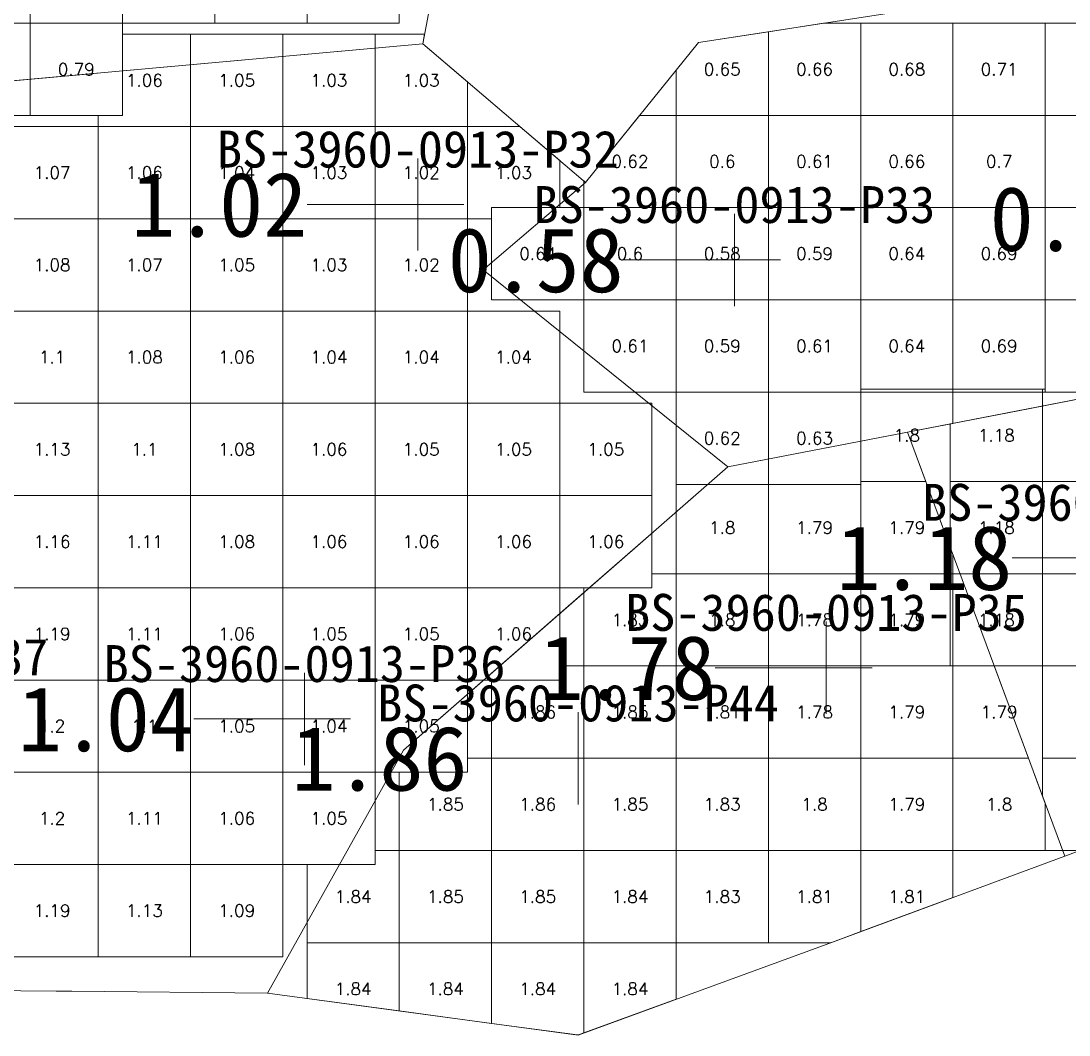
# Model space of a CAD drawing. Header units: inches. Extents: x 469941 to 470089, y 4349675 to 4349818.
# Drawn here: x 469972.74 to 469984.1, y 4349685.53 to 4349696.53 of the extents above; entities that cross this region are included whole.
import ezdxf
from ezdxf.enums import TextEntityAlignment as Align

# ---------------------------------------------------------------- set-up
doc = ezdxf.new("R2010")
doc.units = ezdxf.units.IN
doc.header["$MEASUREMENT"] = 0
for name, color, linetype, lineweight in [('0.500-1.000', 7, 'Continuous', 0), ('1.000-1.500', 7, 'Continuous', 0), ('1.500-3.000', 7, 'Continuous', 0), ('孔口文字', 7, 'Continuous', 0), ('点', 7, 'Continuous', 0), ('爆区方格网', 7, 'Continuous', 0), ('线条', 7, 'Continuous', 0), ('钻孔', 7, 'Continuous', 0)]:
    doc.layers.add(name, color=color, linetype=linetype, lineweight=lineweight)
doc.styles.add('3dmine_textStyle_1', font='txt.shx', dxfattribs={"height": 1, "bigfont": 'gbcbig.shx'})
doc.styles.add('3dmine_textStyle_3', font='宋体.ttf', dxfattribs={"height": 1})

msp = doc.modelspace()

# ---------------------------------------------------------------- hatches: boundary and pattern name
at = {"layer": '钻孔', "linetype": 'Continuous', "lineweight": 0, "true_color": 0x0000ff, "extrusion": (0, 1, 0)}
for points in [[(-469978.041, 3950.004), (-469977.041, 3950.004), (-469977.041, 3961.004), (-469978.041, 3961.004)], [(-469976.813, 3949.98), (-469975.813, 3949.98), (-469975.813, 3960.98), (-469976.813, 3960.98)]]:
    msp.add_hatch(color=5, dxfattribs=at).paths.add_polyline_path(points, flags=0)
at = {"layer": '钻孔', "linetype": 'Continuous', "lineweight": 0, "true_color": 0x00ffff, "extrusion": (0, 1, 0)}
msp.add_hatch(color=4, dxfattribs=at).paths.add_polyline_path([(-469981.471, 3949.945), (-469980.471, 3949.945), (-469980.471, 3960.945), (-469981.471, 3960.945)], flags=0)
at = {"layer": '钻孔', "linetype": 'Continuous', "lineweight": 0, "true_color": 0xff0000, "extrusion": (0, 1, 0)}
for points in [[(-469982.464, 3950.101), (-469981.464, 3950.101), (-469981.464, 3961.101), (-469982.464, 3961.101)], [(-469979.778, 3950.251), (-469978.778, 3950.251), (-469978.778, 3961.251), (-469979.778, 3961.251)]]:
    msp.add_hatch(color=1, dxfattribs=at).paths.add_polyline_path(points, flags=0)

# ---------------------------------------------------------------- linework, layer by layer
at = {"layer": '0.500-1.000', "color": 4, "linetype": 'Continuous', "lineweight": 0, "true_color": 0x00ffff}
for points in [[(469977.656, 4349699.251), (469977.094, 4349696.278), (469975.369, 4349696.124), (469970.194, 4349695.659)], [(469994.537, 4349698.285), (469996.105, 4349696.024), (469996.434, 4349695.55), (469998.444, 4349692.129), (469995.636, 4349690), (469994.355, 4349688.29), (469992.746, 4349689.435), (469991.166, 4349690.618), (469990.982, 4349690.787), (469988.925, 4349692.666), (469988.318, 4349692.649), (469984.826, 4349692.549), (469983.548, 4349692.302), (469980.399, 4349691.693), (469977.749, 4349693.828), (469978.857, 4349694.777), (469980.081, 4349696.294), (469983.208, 4349696.778)]]:
    msp.add_lwpolyline(points, dxfattribs=at)
at = {"layer": '1.000-1.500', "color": 5, "linetype": 'Continuous', "lineweight": 0, "true_color": 0x0000ff}
msp.add_lwpolyline([(469978.857, 4349694.777), (469977.749, 4349693.828), (469980.399, 4349691.693), (469979.651, 4349691.04), (469978.642, 4349690.158), (469976.886, 4349688.622), (469975.412, 4349685.988), (469973.293, 4349686.009), (469973.121, 4349686.011), (469970.829, 4349686.033), (469968.203, 4349685.708), (469967.698, 4349688.714), (469965.42, 4349690.602), (469964.839, 4349691.084), (469967.1, 4349693.786), (469968.809, 4349695.681), (469970.194, 4349695.659), (469973.377, 4349695.945), (469973.644, 4349695.969), (469977.094, 4349696.278), (469978.857, 4349694.777)], dxfattribs=at)
at = {"layer": '1.000-1.500', "color": 1, "linetype": 'Continuous', "lineweight": 0, "true_color": 0xff0000}
msp.add_lwpolyline([(469986.608, 4349687.644), (469984.682, 4349687.709), (469984.051, 4349687.475), (469982.347, 4349692.07), (469984.826, 4349692.549), (469986.775, 4349692.605), (469986.608, 4349687.644)], dxfattribs=at)
at = {"layer": '1.500-3.000', "color": 1, "linetype": 'Continuous', "lineweight": 0, "true_color": 0xff0000}
msp.add_lwpolyline([(469984.051, 4349687.475), (469981.464, 4349686.516), (469981.089, 4349686.378), (469978.778, 4349685.534), (469975.412, 4349685.988), (469976.886, 4349688.622), (469979.449, 4349690.863), (469980.399, 4349691.693), (469982.347, 4349692.07), (469984.051, 4349687.475)], dxfattribs=at)
at = {"layer": '点', "color": 138, "linetype": 'Continuous', "lineweight": 0, "true_color": 0x004c4c}
for points, elevation in [([(469977.041, 4349694.038), (469977.041, 4349695.038)], 3961.004), ([(469977.541, 4349694.538), (469976.541, 4349694.538)], 3961.004), ([(469980.471, 4349693.437), (469980.471, 4349694.437)], 3960.945), ([(469980.971, 4349693.937), (469979.971, 4349693.937)], 3960.945), ([(469981.464, 4349689.016), (469981.464, 4349690.016)], 3961.101), ([(469981.964, 4349689.516), (469980.964, 4349689.516)], 3961.101), ([(469975.813, 4349688.461), (469975.813, 4349689.461)], 3960.98), ([(469976.313, 4349688.961), (469975.313, 4349688.961)], 3960.98), ([(469978.778, 4349688.034), (469978.778, 4349689.034)], 3961.251), ([(469979.278, 4349688.534), (469978.278, 4349688.534)], 3961.251)]:
    msp.add_lwpolyline(points, dxfattribs=dict(at, elevation=elevation))
at = {"layer": '爆区方格网', "color": 4, "linetype": 'Continuous', "lineweight": 0, "true_color": 0x00ffff, "elevation": 3961.31}
for points in [[(469972.84, 4349696.504), (469971.84, 4349696.504), (469971.84, 4349697.504), (469972.84, 4349697.504), (469972.84, 4349696.504)], [(469973.84, 4349696.504), (469972.84, 4349696.504), (469972.84, 4349697.504), (469973.84, 4349697.504), (469973.84, 4349696.504)], [(469974.84, 4349696.504), (469973.84, 4349696.504), (469973.84, 4349697.504), (469974.84, 4349697.504), (469974.84, 4349696.504)], [(469975.84, 4349696.504), (469974.84, 4349696.504), (469974.84, 4349697.504), (469975.84, 4349697.504), (469975.84, 4349696.504)], [(469976.84, 4349696.504), (469975.84, 4349696.504), (469975.84, 4349697.504), (469976.84, 4349697.504), (469976.84, 4349696.504)], [(469972.84, 4349695.504), (469971.84, 4349695.504), (469971.84, 4349696.504), (469972.84, 4349696.504), (469972.84, 4349695.504)], [(469973.84, 4349695.504), (469972.84, 4349695.504), (469972.84, 4349696.504), (469973.84, 4349696.504), (469973.84, 4349695.504)], [(469981.84, 4349695.504), (469980.84, 4349695.504), (469980.84, 4349696.411), (469981.438, 4349696.504), (469981.84, 4349696.504), (469981.84, 4349695.504)], [(469982.84, 4349695.504), (469981.84, 4349695.504), (469981.84, 4349696.504), (469982.84, 4349696.504), (469982.84, 4349695.504)], [(469983.84, 4349695.504), (469982.84, 4349695.504), (469982.84, 4349696.504), (469983.84, 4349696.504), (469983.84, 4349695.504)], [(469984.84, 4349695.504), (469983.84, 4349695.504), (469983.84, 4349696.504), (469984.84, 4349696.504), (469984.84, 4349695.504)], [(469980.84, 4349695.504), (469979.84, 4349695.504), (469979.84, 4349695.994), (469980.081, 4349696.294), (469980.84, 4349696.411), (469980.84, 4349695.504)], [(469979.84, 4349694.504), (469978.84, 4349694.504), (469978.84, 4349694.793), (469978.857, 4349694.777), (469979.444, 4349695.504), (469979.84, 4349695.504), (469979.84, 4349694.504)], [(469980.84, 4349694.504), (469979.84, 4349694.504), (469979.84, 4349695.504), (469980.84, 4349695.504), (469980.84, 4349694.504)], [(469981.84, 4349694.504), (469980.84, 4349694.504), (469980.84, 4349695.504), (469981.84, 4349695.504), (469981.84, 4349694.504)], [(469982.84, 4349694.504), (469981.84, 4349694.504), (469981.84, 4349695.504), (469982.84, 4349695.504), (469982.84, 4349694.504)], [(469983.84, 4349694.504), (469982.84, 4349694.504), (469982.84, 4349695.504), (469983.84, 4349695.504), (469983.84, 4349694.504)], [(469984.84, 4349694.504), (469983.84, 4349694.504), (469983.84, 4349695.504), (469984.84, 4349695.504), (469984.84, 4349694.504)], [(469978.84, 4349693.504), (469977.84, 4349693.504), (469977.84, 4349694.504), (469978.84, 4349694.504), (469978.84, 4349693.504)], [(469979.84, 4349693.504), (469978.84, 4349693.504), (469978.84, 4349694.504), (469979.84, 4349694.504), (469979.84, 4349693.504)], [(469980.84, 4349693.504), (469979.84, 4349693.504), (469979.84, 4349694.504), (469980.84, 4349694.504), (469980.84, 4349693.504)], [(469981.84, 4349693.504), (469980.84, 4349693.504), (469980.84, 4349694.504), (469981.84, 4349694.504), (469981.84, 4349693.504)], [(469982.84, 4349693.504), (469981.84, 4349693.504), (469981.84, 4349694.504), (469982.84, 4349694.504), (469982.84, 4349693.504)], [(469983.84, 4349693.504), (469982.84, 4349693.504), (469982.84, 4349694.504), (469983.84, 4349694.504), (469983.84, 4349693.504)], [(469984.84, 4349693.504), (469983.84, 4349693.504), (469983.84, 4349694.504), (469984.84, 4349694.504), (469984.84, 4349693.504)], [(469979.84, 4349692.504), (469978.84, 4349692.504), (469978.84, 4349693.504), (469979.84, 4349693.504), (469979.84, 4349692.504)], [(469980.84, 4349692.504), (469979.84, 4349692.504), (469979.84, 4349693.504), (469980.84, 4349693.504), (469980.84, 4349692.504)], [(469981.84, 4349692.504), (469980.84, 4349692.504), (469980.84, 4349693.504), (469981.84, 4349693.504), (469981.84, 4349692.504)], [(469982.84, 4349692.504), (469981.84, 4349692.504), (469981.84, 4349693.504), (469982.84, 4349693.504), (469982.84, 4349692.504)], [(469983.84, 4349692.504), (469982.84, 4349692.504), (469982.84, 4349693.504), (469983.84, 4349693.504), (469983.84, 4349692.504)], [(469984.84, 4349692.549), (469984.826, 4349692.549), (469984.84, 4349692.549), (469984.84, 4349692.504), (469983.84, 4349692.504), (469983.84, 4349693.504), (469984.84, 4349693.504), (469984.84, 4349692.549)], [(469980.84, 4349691.504), (469979.84, 4349691.504), (469979.84, 4349692.504), (469980.84, 4349692.504), (469980.84, 4349691.504)], [(469981.84, 4349691.504), (469980.84, 4349691.504), (469980.84, 4349692.504), (469981.84, 4349692.504), (469981.84, 4349691.504)]]:
    msp.add_lwpolyline(points, dxfattribs=at)
at = {"layer": '爆区方格网', "color": 5, "linetype": 'Continuous', "lineweight": 0, "true_color": 0x0000ff, "elevation": 3960.862}
for points in [[(469974.578, 4349695.383), (469973.578, 4349695.383), (469973.578, 4349695.504), (469973.84, 4349695.504), (469973.84, 4349696.383), (469974.578, 4349696.383), (469974.578, 4349695.383)], [(469975.578, 4349695.383), (469974.578, 4349695.383), (469974.578, 4349696.383), (469975.578, 4349696.383), (469975.578, 4349695.383)], [(469976.578, 4349695.383), (469975.578, 4349695.383), (469975.578, 4349696.383), (469976.578, 4349696.383), (469976.578, 4349695.383)], [(469977.094, 4349696.278), (469977.578, 4349695.866), (469977.578, 4349695.383), (469976.578, 4349695.383), (469976.578, 4349696.383), (469977.114, 4349696.383), (469977.094, 4349696.278)], [(469973.578, 4349694.383), (469972.578, 4349694.383), (469972.578, 4349695.383), (469973.578, 4349695.383), (469973.578, 4349694.383)], [(469974.578, 4349694.383), (469973.578, 4349694.383), (469973.578, 4349695.383), (469974.578, 4349695.383), (469974.578, 4349694.383)], [(469975.578, 4349694.383), (469974.578, 4349694.383), (469974.578, 4349695.383), (469975.578, 4349695.383), (469975.578, 4349694.383)], [(469976.578, 4349694.383), (469975.578, 4349694.383), (469975.578, 4349695.383), (469976.578, 4349695.383), (469976.578, 4349694.383)], [(469977.578, 4349694.383), (469976.578, 4349694.383), (469976.578, 4349695.383), (469977.578, 4349695.383), (469977.578, 4349694.383)], [(469978.578, 4349695.015), (469978.578, 4349694.504), (469977.84, 4349694.504), (469977.84, 4349694.383), (469977.578, 4349694.383), (469977.578, 4349695.383), (469978.146, 4349695.383), (469978.578, 4349695.015)], [(469973.578, 4349693.383), (469972.578, 4349693.383), (469972.578, 4349694.383), (469973.578, 4349694.383), (469973.578, 4349693.383)], [(469974.578, 4349693.383), (469973.578, 4349693.383), (469973.578, 4349694.383), (469974.578, 4349694.383), (469974.578, 4349693.383)], [(469975.578, 4349693.383), (469974.578, 4349693.383), (469974.578, 4349694.383), (469975.578, 4349694.383), (469975.578, 4349693.383)], [(469976.578, 4349693.383), (469975.578, 4349693.383), (469975.578, 4349694.383), (469976.578, 4349694.383), (469976.578, 4349693.383)], [(469977.578, 4349693.383), (469976.578, 4349693.383), (469976.578, 4349694.383), (469977.578, 4349694.383), (469977.578, 4349693.383)], [(469973.578, 4349692.383), (469972.578, 4349692.383), (469972.578, 4349693.383), (469973.578, 4349693.383), (469973.578, 4349692.383)], [(469974.578, 4349692.383), (469973.578, 4349692.383), (469973.578, 4349693.383), (469974.578, 4349693.383), (469974.578, 4349692.383)], [(469975.578, 4349692.383), (469974.578, 4349692.383), (469974.578, 4349693.383), (469975.578, 4349693.383), (469975.578, 4349692.383)], [(469976.578, 4349692.383), (469975.578, 4349692.383), (469975.578, 4349693.383), (469976.578, 4349693.383), (469976.578, 4349692.383)], [(469977.578, 4349692.383), (469976.578, 4349692.383), (469976.578, 4349693.383), (469977.578, 4349693.383), (469977.578, 4349692.383)], [(469978.578, 4349692.383), (469977.578, 4349692.383), (469977.578, 4349693.383), (469978.578, 4349693.383), (469978.578, 4349692.383)], [(469973.578, 4349691.383), (469972.578, 4349691.383), (469972.578, 4349692.383), (469973.578, 4349692.383), (469973.578, 4349691.383)], [(469974.578, 4349691.383), (469973.578, 4349691.383), (469973.578, 4349692.383), (469974.578, 4349692.383), (469974.578, 4349691.383)], [(469975.578, 4349691.383), (469974.578, 4349691.383), (469974.578, 4349692.383), (469975.578, 4349692.383), (469975.578, 4349691.383)], [(469976.578, 4349691.383), (469975.578, 4349691.383), (469975.578, 4349692.383), (469976.578, 4349692.383), (469976.578, 4349691.383)], [(469977.578, 4349691.383), (469976.578, 4349691.383), (469976.578, 4349692.383), (469977.578, 4349692.383), (469977.578, 4349691.383)], [(469978.578, 4349691.383), (469977.578, 4349691.383), (469977.578, 4349692.383), (469978.578, 4349692.383), (469978.578, 4349691.383)], [(469979.578, 4349691.383), (469978.578, 4349691.383), (469978.578, 4349692.383), (469979.578, 4349692.383), (469979.578, 4349691.383)], [(469973.578, 4349690.383), (469972.578, 4349690.383), (469972.578, 4349691.383), (469973.578, 4349691.383), (469973.578, 4349690.383)], [(469974.578, 4349690.383), (469973.578, 4349690.383), (469973.578, 4349691.383), (469974.578, 4349691.383), (469974.578, 4349690.383)], [(469975.578, 4349690.383), (469974.578, 4349690.383), (469974.578, 4349691.383), (469975.578, 4349691.383), (469975.578, 4349690.383)], [(469976.578, 4349690.383), (469975.578, 4349690.383), (469975.578, 4349691.383), (469976.578, 4349691.383), (469976.578, 4349690.383)], [(469977.578, 4349690.383), (469976.578, 4349690.383), (469976.578, 4349691.383), (469977.578, 4349691.383), (469977.578, 4349690.383)], [(469978.578, 4349690.383), (469977.578, 4349690.383), (469977.578, 4349691.383), (469978.578, 4349691.383), (469978.578, 4349690.383)], [(469979.578, 4349690.383), (469978.578, 4349690.383), (469978.578, 4349691.383), (469979.578, 4349691.383), (469979.578, 4349690.383)], [(469973.578, 4349689.383), (469972.578, 4349689.383), (469972.578, 4349690.383), (469973.578, 4349690.383), (469973.578, 4349689.383)], [(469974.578, 4349689.383), (469973.578, 4349689.383), (469973.578, 4349690.383), (469974.578, 4349690.383), (469974.578, 4349689.383)], [(469975.578, 4349689.383), (469974.578, 4349689.383), (469974.578, 4349690.383), (469975.578, 4349690.383), (469975.578, 4349689.383)], [(469976.578, 4349689.383), (469975.578, 4349689.383), (469975.578, 4349690.383), (469976.578, 4349690.383), (469976.578, 4349689.383)], [(469977.578, 4349689.383), (469976.578, 4349689.383), (469976.578, 4349690.383), (469977.578, 4349690.383), (469977.578, 4349689.383)], [(469978.578, 4349689.383), (469977.578, 4349689.383), (469977.578, 4349690.383), (469978.578, 4349690.383), (469978.578, 4349689.383)], [(469973.578, 4349688.383), (469972.578, 4349688.383), (469972.578, 4349689.383), (469973.578, 4349689.383), (469973.578, 4349688.383)], [(469974.578, 4349688.383), (469973.578, 4349688.383), (469973.578, 4349689.383), (469974.578, 4349689.383), (469974.578, 4349688.383)], [(469975.578, 4349688.383), (469974.578, 4349688.383), (469974.578, 4349689.383), (469975.578, 4349689.383), (469975.578, 4349688.383)], [(469976.578, 4349688.383), (469975.578, 4349688.383), (469975.578, 4349689.383), (469976.578, 4349689.383), (469976.578, 4349688.383)], [(469977.578, 4349688.383), (469976.578, 4349688.383), (469976.578, 4349689.383), (469977.578, 4349689.383), (469977.578, 4349688.383)], [(469973.578, 4349687.383), (469972.578, 4349687.383), (469972.578, 4349688.383), (469973.578, 4349688.383), (469973.578, 4349687.383)], [(469974.578, 4349687.383), (469973.578, 4349687.383), (469973.578, 4349688.383), (469974.578, 4349688.383), (469974.578, 4349687.383)], [(469975.578, 4349687.383), (469974.578, 4349687.383), (469974.578, 4349688.383), (469975.578, 4349688.383), (469975.578, 4349687.383)], [(469976.578, 4349687.383), (469975.578, 4349687.383), (469975.578, 4349688.383), (469976.578, 4349688.383), (469976.578, 4349687.383)], [(469973.578, 4349686.383), (469972.578, 4349686.383), (469972.578, 4349687.383), (469973.578, 4349687.383), (469973.578, 4349686.383)], [(469974.578, 4349686.383), (469973.578, 4349686.383), (469973.578, 4349687.383), (469974.578, 4349687.383), (469974.578, 4349686.383)], [(469975.578, 4349686.383), (469974.578, 4349686.383), (469974.578, 4349687.383), (469975.578, 4349687.383), (469975.578, 4349686.383)]]:
    msp.add_lwpolyline(points, dxfattribs=at)
at = {"layer": '爆区方格网', "color": 1, "linetype": 'Continuous', "lineweight": 0, "true_color": 0xff0000}
for points, elevation in [([(469982.84, 4349692.165), (469982.347, 4349692.07), (469982.347, 4349692.07), (469982.546, 4349691.535), (469981.84, 4349691.535), (469981.84, 4349692.535), (469982.84, 4349692.535), (469982.84, 4349692.165)], 3961.251), ([(469983.81, 4349691.535), (469982.81, 4349691.535), (469982.81, 4349692.159), (469982.84, 4349692.165), (469982.84, 4349692.165), (469982.84, 4349692.535), (469983.81, 4349692.535), (469983.81, 4349691.535)], 3961.192), ([(469983.84, 4349692.504), (469984.81, 4349692.504), (469984.81, 4349691.535), (469983.81, 4349691.535), (469983.81, 4349692.535), (469983.84, 4349692.535), (469983.84, 4349692.504)], 3961.192), ([(469980.84, 4349690.535), (469979.84, 4349690.535), (469979.84, 4349691.504), (469980.84, 4349691.504), (469980.84, 4349690.535)], 3961.251), ([(469981.84, 4349690.535), (469980.84, 4349690.535), (469980.84, 4349691.504), (469981.84, 4349691.504), (469981.84, 4349690.535)], 3961.251), ([(469982.84, 4349690.742), (469982.84, 4349690.535), (469981.84, 4349690.535), (469981.84, 4349691.504), (469981.84, 4349691.535), (469982.546, 4349691.535), (469982.84, 4349690.742)], 3961.251), ([(469983.81, 4349690.535), (469982.84, 4349690.535), (469982.84, 4349690.742), (469982.84, 4349690.742), (469982.81, 4349690.822), (469982.81, 4349691.535), (469983.81, 4349691.535), (469983.81, 4349690.535)], 3961.192), ([(469984.81, 4349690.535), (469983.81, 4349690.535), (469983.81, 4349691.535), (469984.81, 4349691.535), (469984.81, 4349690.535)], 3961.192), ([(469979.84, 4349689.535), (469978.84, 4349689.535), (469978.84, 4349690.383), (469979.578, 4349690.383), (469979.578, 4349690.535), (469979.84, 4349690.535), (469979.84, 4349689.535)], 3961.251), ([(469980.84, 4349689.535), (469979.84, 4349689.535), (469979.84, 4349690.535), (469980.84, 4349690.535), (469980.84, 4349689.535)], 3961.251), ([(469981.84, 4349689.535), (469980.84, 4349689.535), (469980.84, 4349690.535), (469981.84, 4349690.535), (469981.84, 4349689.535)], 3961.251), ([(469982.84, 4349689.535), (469981.84, 4349689.535), (469981.84, 4349690.535), (469982.84, 4349690.535), (469982.84, 4349689.535)], 3961.251), ([(469983.81, 4349689.535), (469982.81, 4349689.535), (469982.81, 4349690.535), (469983.81, 4349690.535), (469983.81, 4349689.535)], 3961.192), ([(469984.81, 4349689.535), (469983.81, 4349689.535), (469983.81, 4349690.535), (469984.81, 4349690.535), (469984.81, 4349689.535)], 3961.192), ([(469978.84, 4349688.535), (469977.84, 4349688.535), (469977.84, 4349689.383), (469978.578, 4349689.383), (469978.578, 4349689.535), (469978.84, 4349689.535), (469978.84, 4349688.535)], 3961.251), ([(469979.84, 4349688.535), (469978.84, 4349688.535), (469978.84, 4349689.535), (469979.84, 4349689.535), (469979.84, 4349688.535)], 3961.251), ([(469980.84, 4349688.535), (469979.84, 4349688.535), (469979.84, 4349689.535), (469980.84, 4349689.535), (469980.84, 4349688.535)], 3961.251), ([(469981.84, 4349688.535), (469980.84, 4349688.535), (469980.84, 4349689.535), (469981.84, 4349689.535), (469981.84, 4349688.535)], 3961.251), ([(469982.84, 4349688.535), (469981.84, 4349688.535), (469981.84, 4349689.535), (469982.84, 4349689.535), (469982.84, 4349688.535)], 3961.251), ([(469983.658, 4349688.535), (469982.84, 4349688.535), (469982.84, 4349689.535), (469983.287, 4349689.535), (469983.658, 4349688.535)], 3961.251), ([(469984.81, 4349688.535), (469983.81, 4349688.535), (469983.81, 4349689.535), (469984.81, 4349689.535), (469984.81, 4349688.535)], 3961.192), ([(469977.84, 4349687.535), (469976.84, 4349687.535), (469976.84, 4349688.383), (469977.578, 4349688.383), (469977.578, 4349688.535), (469977.84, 4349688.535), (469977.84, 4349687.535)], 3961.251), ([(469978.84, 4349687.535), (469977.84, 4349687.535), (469977.84, 4349688.535), (469978.84, 4349688.535), (469978.84, 4349687.535)], 3961.251), ([(469979.84, 4349687.535), (469978.84, 4349687.535), (469978.84, 4349688.535), (469979.84, 4349688.535), (469979.84, 4349687.535)], 3961.251), ([(469980.84, 4349687.535), (469979.84, 4349687.535), (469979.84, 4349688.535), (469980.84, 4349688.535), (469980.84, 4349687.535)], 3961.251), ([(469981.84, 4349687.535), (469980.84, 4349687.535), (469980.84, 4349688.535), (469981.84, 4349688.535), (469981.84, 4349687.535)], 3961.251), ([(469982.84, 4349687.535), (469981.84, 4349687.535), (469981.84, 4349688.535), (469982.84, 4349688.535), (469982.84, 4349687.535)], 3961.251), ([(469983.84, 4349688.045), (469983.84, 4349687.535), (469982.84, 4349687.535), (469982.84, 4349688.535), (469983.658, 4349688.535), (469983.84, 4349688.045)], 3961.251), ([(469984.81, 4349687.705), (469984.682, 4349687.709), (469984.213, 4349687.535), (469983.84, 4349687.535), (469983.84, 4349688.045), (469983.84, 4349688.045), (469983.81, 4349688.125), (469983.81, 4349688.535), (469984.81, 4349688.535), (469984.81, 4349687.705)], 3961.192), ([(469976.84, 4349686.535), (469975.84, 4349686.535), (469975.84, 4349687.383), (469976.578, 4349687.383), (469976.578, 4349687.535), (469976.84, 4349687.535), (469976.84, 4349686.535)], 3961.251), ([(469977.84, 4349686.535), (469976.84, 4349686.535), (469976.84, 4349687.535), (469977.84, 4349687.535), (469977.84, 4349686.535)], 3961.251), ([(469978.84, 4349686.535), (469977.84, 4349686.535), (469977.84, 4349687.535), (469978.84, 4349687.535), (469978.84, 4349686.535)], 3961.251), ([(469979.84, 4349686.535), (469978.84, 4349686.535), (469978.84, 4349687.535), (469979.84, 4349687.535), (469979.84, 4349686.535)], 3961.251), ([(469980.84, 4349686.535), (469979.84, 4349686.535), (469979.84, 4349687.535), (469980.84, 4349687.535), (469980.84, 4349686.535)], 3961.251), ([(469981.84, 4349686.655), (469981.517, 4349686.535), (469980.84, 4349686.535), (469980.84, 4349687.535), (469981.84, 4349687.535), (469981.84, 4349686.655)], 3961.251), ([(469982.84, 4349687.026), (469981.84, 4349686.655), (469981.84, 4349687.535), (469982.84, 4349687.535), (469982.84, 4349687.026)], 3961.251), ([(469976.84, 4349685.795), (469975.84, 4349685.93), (469975.84, 4349686.535), (469976.84, 4349686.535), (469976.84, 4349685.795)], 3961.251), ([(469977.84, 4349685.661), (469976.84, 4349685.795), (469976.84, 4349686.535), (469977.84, 4349686.535), (469977.84, 4349685.661)], 3961.251), ([(469978.84, 4349685.557), (469978.781, 4349685.535), (469978.771, 4349685.535), (469977.84, 4349685.661), (469977.84, 4349686.535), (469978.84, 4349686.535), (469978.84, 4349685.557)], 3961.251), ([(469979.84, 4349685.922), (469978.84, 4349685.557), (469978.84, 4349686.535), (469979.84, 4349686.535), (469979.84, 4349685.922)], 3961.251)]:
    msp.add_lwpolyline(points, dxfattribs=dict(at, elevation=elevation))
at = {"layer": '线条', "color": 138, "linetype": 'Continuous', "lineweight": 0, "true_color": 0x004c4c}
for points, elevation in [([(469977.041, 4349694.538), (469977.041, 4349694.538), (469977.041, 4349694.538)], 3961.004), ([(469980.471, 4349693.937), (469980.471, 4349693.937), (469980.471, 4349693.937)], 3960.945), ([(469981.464, 4349689.516), (469981.464, 4349689.516), (469981.464, 4349689.516)], 3961.101), ([(469975.813, 4349688.961), (469975.813, 4349688.961), (469975.813, 4349688.961)], 3960.98), ([(469978.778, 4349688.534), (469978.778, 4349688.534), (469978.778, 4349688.534)], 3961.251)]:
    msp.add_lwpolyline(points, dxfattribs=dict(at, elevation=elevation))
at = {"layer": '钻孔', "color": 5, "linetype": 'Continuous', "lineweight": 0, "true_color": 0x0000ff}
for points, elevation in [([(469977.041, 4349694.538), (469975.841, 4349694.538)], 3961.004), ([(469977.041, 4349694.538), (469975.841, 4349694.538)], 3950.004), ([(469984.682, 4349690.709), (469983.482, 4349690.709)], 3961.192), ([(469984.682, 4349690.709), (469983.482, 4349690.709)], 3950.192), ([(469975.813, 4349688.961), (469974.613, 4349688.961)], 3960.98), ([(469975.813, 4349688.961), (469974.613, 4349688.961)], 3949.98)]:
    msp.add_lwpolyline(points, dxfattribs=dict(at, elevation=elevation))
at = {"layer": '钻孔', "color": 4, "linetype": 'Continuous', "lineweight": 0, "true_color": 0x00ffff}
for elevation in [3960.945, 3949.945]:
    msp.add_lwpolyline([(469980.471, 4349693.937), (469979.271, 4349693.937)], dxfattribs=dict(at, elevation=elevation))
at = {"layer": '钻孔', "color": 1, "linetype": 'Continuous', "lineweight": 0, "true_color": 0xff0000}
for points, elevation in [([(469981.464, 4349689.516), (469980.264, 4349689.516)], 3961.101), ([(469981.464, 4349689.516), (469980.264, 4349689.516)], 3950.101), ([(469978.778, 4349688.534), (469977.578, 4349688.534)], 3961.251), ([(469978.778, 4349688.534), (469977.578, 4349688.534)], 3950.251)]:
    msp.add_lwpolyline(points, dxfattribs=dict(at, elevation=elevation))

# ---------------------------------------------------------------- texts
at = {"color": 4, "linetype": 'Continuous', "lineweight": 0, "true_color": 0x00ffff, "style": '3dmine_textStyle_1'}
for s, p in [('0.79', (469973.34, 4349696.004, 3961.31)), ('0.65', (469980.34, 4349696.004, 3961.31)), ('0.66', (469981.34, 4349696.004, 3961.31)), ('0.68', (469982.34, 4349696.004, 3961.31)), ('0.71', (469983.34, 4349696.004, 3961.31)), ('0.62', (469979.34, 4349695.004, 3961.31)), ('0.6', (469980.34, 4349695.004, 3961.31)), ('0.61', (469981.34, 4349695.004, 3961.31)), ('0.66', (469982.34, 4349695.004, 3961.31)), ('0.7', (469983.34, 4349695.004, 3961.31)), ('0.64', (469978.34, 4349694.004, 3961.31)), ('0.6', (469979.34, 4349694.004, 3961.31)), ('0.58', (469980.34, 4349694.004, 3961.31)), ('0.59', (469981.34, 4349694.004, 3961.31)), ('0.64', (469982.34, 4349694.004, 3961.31)), ('0.69', (469983.34, 4349694.004, 3961.31)), ('0.61', (469979.34, 4349693.004, 3961.31)), ('0.59', (469980.34, 4349693.004, 3961.31)), ('0.61', (469981.34, 4349693.004, 3961.31)), ('0.64', (469982.34, 4349693.004, 3961.31)), ('0.69', (469983.34, 4349693.004, 3961.31)), ('0.62', (469980.34, 4349692.004, 3961.31)), ('0.63', (469981.34, 4349692.004, 3961.31))]:
    msp.add_text(s, height=0.1333, dxfattribs=at).set_placement(p, align=Align.MIDDLE_CENTER)
at = {"color": 5, "linetype": 'Continuous', "lineweight": 0, "true_color": 0x0000ff, "style": '3dmine_textStyle_1'}
for s, p in [('1.06', (469974.078, 4349695.883, 3960.862)), ('1.05', (469975.078, 4349695.883, 3960.862)), ('1.03', (469976.078, 4349695.883, 3960.862)), ('1.03', (469977.078, 4349695.883, 3960.862)), ('1.07', (469973.078, 4349694.883, 3960.862)), ('1.06', (469974.078, 4349694.883, 3960.862)), ('1.04', (469975.078, 4349694.883, 3960.862)), ('1.03', (469976.078, 4349694.883, 3960.862)), ('1.02', (469977.078, 4349694.883, 3960.862)), ('1.03', (469978.078, 4349694.883, 3960.862)), ('1.08', (469973.078, 4349693.883, 3960.862)), ('1.07', (469974.078, 4349693.883, 3960.862)), ('1.05', (469975.078, 4349693.883, 3960.862)), ('1.03', (469976.078, 4349693.883, 3960.862)), ('1.02', (469977.078, 4349693.883, 3960.862)), ('1.1', (469973.078, 4349692.883, 3960.862)), ('1.08', (469974.078, 4349692.883, 3960.862)), ('1.06', (469975.078, 4349692.883, 3960.862)), ('1.04', (469976.078, 4349692.883, 3960.862)), ('1.04', (469977.078, 4349692.883, 3960.862)), ('1.04', (469978.078, 4349692.883, 3960.862)), ('1.13', (469973.078, 4349691.883, 3960.862)), ('1.1', (469974.078, 4349691.883, 3960.862)), ('1.08', (469975.078, 4349691.883, 3960.862)), ('1.06', (469976.078, 4349691.883, 3960.862)), ('1.05', (469977.078, 4349691.883, 3960.862)), ('1.05', (469978.078, 4349691.883, 3960.862)), ('1.05', (469979.078, 4349691.883, 3960.862)), ('1.16', (469973.078, 4349690.883, 3960.862)), ('1.11', (469974.078, 4349690.883, 3960.862)), ('1.08', (469975.078, 4349690.883, 3960.862)), ('1.06', (469976.078, 4349690.883, 3960.862)), ('1.06', (469977.078, 4349690.883, 3960.862)), ('1.06', (469978.078, 4349690.883, 3960.862)), ('1.06', (469979.078, 4349690.883, 3960.862)), ('1.19', (469973.078, 4349689.883, 3960.862)), ('1.11', (469974.078, 4349689.883, 3960.862)), ('1.06', (469975.078, 4349689.883, 3960.862)), ('1.05', (469976.078, 4349689.883, 3960.862)), ('1.05', (469977.078, 4349689.883, 3960.862)), ('1.06', (469978.078, 4349689.883, 3960.862)), ('1.2', (469973.078, 4349688.883, 3960.862)), ('1.1', (469974.078, 4349688.883, 3960.862)), ('1.05', (469975.078, 4349688.883, 3960.862)), ('1.04', (469976.078, 4349688.883, 3960.862)), ('1.05', (469977.078, 4349688.883, 3960.862)), ('1.2', (469973.078, 4349687.883, 3960.862)), ('1.11', (469974.078, 4349687.883, 3960.862)), ('1.06', (469975.078, 4349687.883, 3960.862)), ('1.05', (469976.078, 4349687.883, 3960.862)), ('1.19', (469973.078, 4349686.883, 3960.862)), ('1.13', (469974.078, 4349686.883, 3960.862)), ('1.09', (469975.078, 4349686.883, 3960.862))]:
    msp.add_text(s, height=0.1333, dxfattribs=at).set_placement(p, align=Align.MIDDLE_CENTER)
at = {"color": 1, "linetype": 'Continuous', "lineweight": 0, "true_color": 0xff0000, "style": '3dmine_textStyle_1'}
for s, p in [('1.8', (469982.34, 4349692.035, 3961.251)), ('1.18', (469983.31, 4349692.035, 3961.192)), ('1.8', (469980.34, 4349691.035, 3961.251)), ('1.79', (469981.34, 4349691.035, 3961.251)), ('1.79', (469982.34, 4349691.035, 3961.251)), ('1.18', (469983.31, 4349691.035, 3961.192)), ('1.83', (469979.34, 4349690.035, 3961.251)), ('1.8', (469980.34, 4349690.035, 3961.251)), ('1.78', (469981.34, 4349690.035, 3961.251)), ('1.79', (469982.34, 4349690.035, 3961.251)), ('1.18', (469983.31, 4349690.035, 3961.192)), ('1.86', (469978.34, 4349689.035, 3961.251)), ('1.85', (469979.34, 4349689.035, 3961.251)), ('1.81', (469980.34, 4349689.035, 3961.251)), ('1.78', (469981.34, 4349689.035, 3961.251)), ('1.79', (469982.34, 4349689.035, 3961.251)), ('1.79', (469983.34, 4349689.035, 3961.251)), ('1.85', (469977.34, 4349688.035, 3961.251)), ('1.86', (469978.34, 4349688.035, 3961.251)), ('1.85', (469979.34, 4349688.035, 3961.251)), ('1.83', (469980.34, 4349688.035, 3961.251)), ('1.8', (469981.34, 4349688.035, 3961.251)), ('1.79', (469982.34, 4349688.035, 3961.251)), ('1.8', (469983.34, 4349688.035, 3961.251)), ('1.84', (469976.34, 4349687.035, 3961.251)), ('1.85', (469977.34, 4349687.035, 3961.251)), ('1.85', (469978.34, 4349687.035, 3961.251)), ('1.84', (469979.34, 4349687.035, 3961.251)), ('1.83', (469980.34, 4349687.035, 3961.251)), ('1.81', (469981.34, 4349687.035, 3961.251)), ('1.81', (469982.34, 4349687.035, 3961.251)), ('1.84', (469976.34, 4349686.035, 3961.251)), ('1.84', (469977.34, 4349686.035, 3961.251)), ('1.84', (469978.34, 4349686.035, 3961.251)), ('1.84', (469979.34, 4349686.035, 3961.251))]:
    msp.add_text(s, height=0.1333, dxfattribs=at).set_placement(p, align=Align.MIDDLE_CENTER)
at = {"layer": '孔口文字', "color": 138, "linetype": 'Continuous', "lineweight": 0, "true_color": 0x004c4c, "style": '3dmine_textStyle_3'}
for s, p in [('BS-3960-0913-P32', (469977.041, 4349694.938, 3961.004)), ('BS-3960-0913-P33', (469980.471, 4349694.337, 3960.945)), ('BS-3960-0913-P43', (469984.682, 4349691.109, 3961.192)), ('BS-3960-0913-P35', (469981.464, 4349689.916, 3961.101)), ('BS-3960-0913-P37', (469970.859, 4349689.433, 3960.862)), ('BS-3960-0913-P36', (469975.813, 4349689.361, 3960.98)), ('BS-3960-0913-P44', (469978.778, 4349688.934, 3961.251))]:
    msp.add_text(s, height=0.4, dxfattribs=at).set_placement(p, align=Align.CENTER)
at = {"layer": '钻孔', "color": 5, "linetype": 'Continuous', "lineweight": 0, "true_color": 0x0000ff, "style": '3dmine_textStyle_3'}
for s, p in [('1.02', (469975.841, 4349694.538, 3961.004)), ('1.18', (469983.482, 4349690.709, 3961.192)), ('1.04', (469974.613, 4349688.961, 3960.98))]:
    msp.add_text(s, height=0.7, dxfattribs=at).set_placement(p, align=Align.MIDDLE_RIGHT)
at = {"layer": '钻孔', "color": 4, "linetype": 'Continuous', "lineweight": 0, "true_color": 0x00ffff, "style": '3dmine_textStyle_3'}
for s, p in [('0.74', (469985.143, 4349694.384, 3960.865)), ('0.58', (469979.271, 4349693.937, 3960.945))]:
    msp.add_text(s, height=0.7, dxfattribs=at).set_placement(p, align=Align.MIDDLE_RIGHT)
at = {"layer": '钻孔', "color": 1, "linetype": 'Continuous', "lineweight": 0, "true_color": 0xff0000, "style": '3dmine_textStyle_3'}
for s, p in [('1.78', (469980.264, 4349689.516, 3961.101)), ('1.86', (469977.578, 4349688.534, 3961.251))]:
    msp.add_text(s, height=0.7, dxfattribs=at).set_placement(p, align=Align.MIDDLE_RIGHT)

doc.saveas('drawing.dxf')
